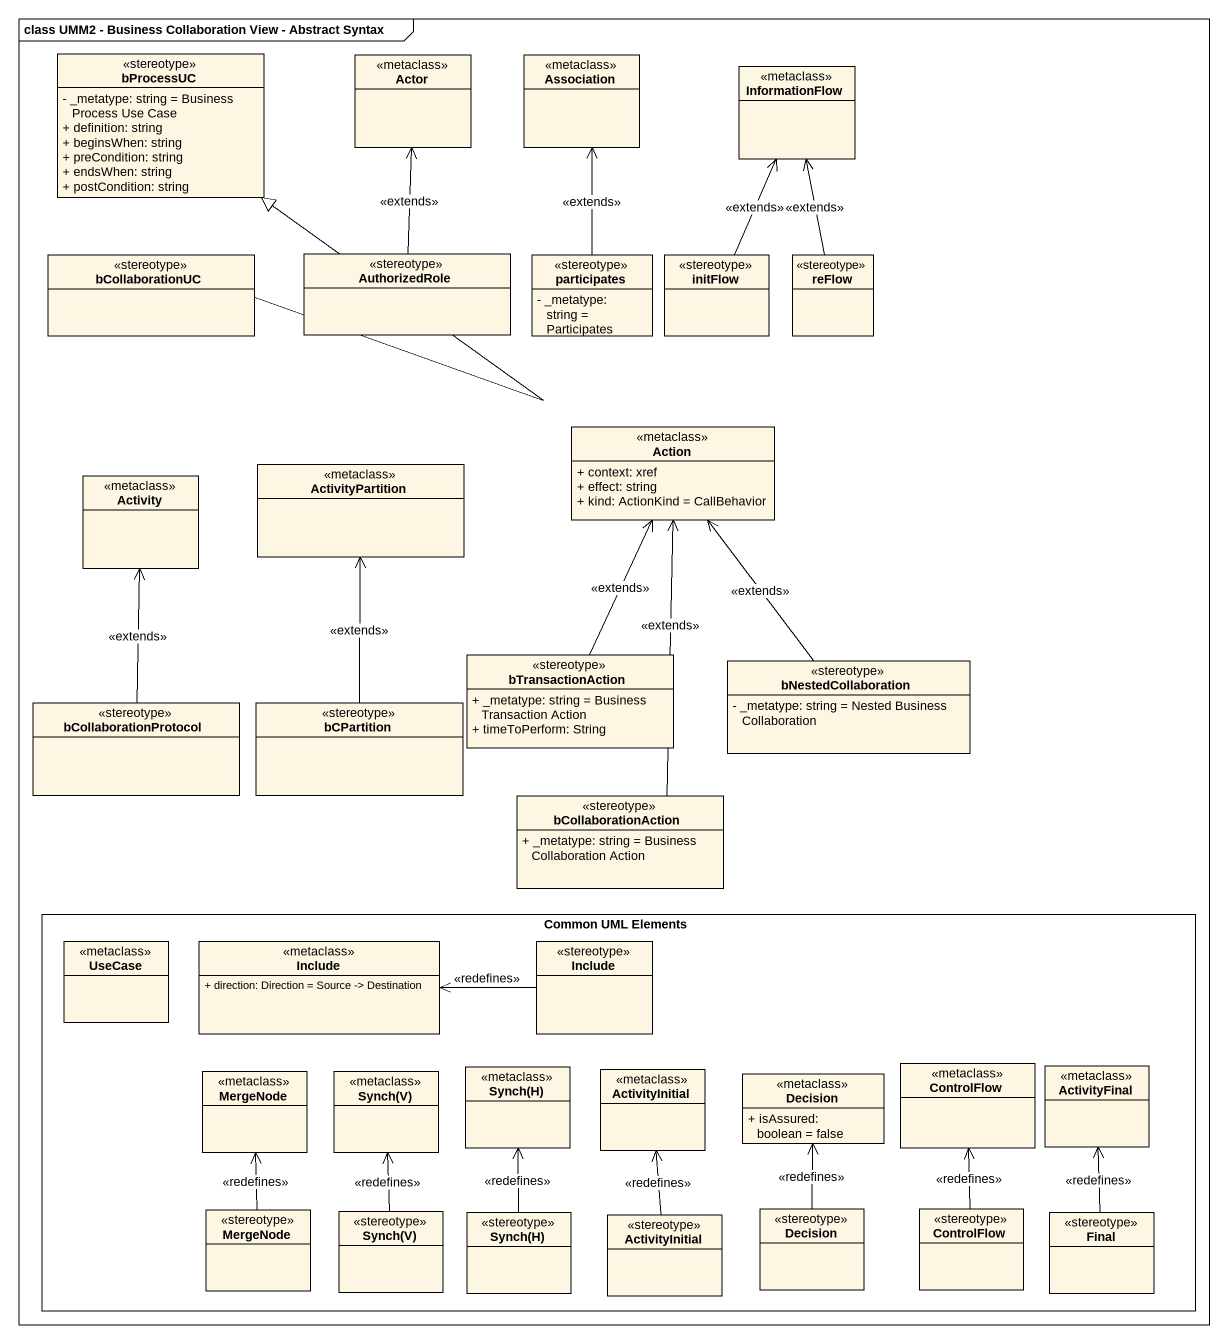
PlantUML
@startuml
mainframe class UMM2 - Business Collaboration View - Abstract Syntax
hide circle
hide empty members
skinparam classAttributeIconSize 0
class bProcessUC <<stereotype>> {
  - _metatype: string = Business Process Use Case
  + definition: string
  + beginsWhen: string
  + preCondition: string
  + endsWhen: string
  + postCondition: string
}
class "Actor" as Actor_ <<metaclass>>
class Association <<metaclass>>
class InformationFlow <<metaclass>>
class bCollaborationUC <<stereotype>>
class AuthorizedRole <<stereotype>>
class participates <<stereotype>> {
  - _metatype: string = Participates
}
class initFlow <<stereotype>>
class reFlow <<stereotype>>
class Activity <<metaclass>>
class ActivityPartition <<metaclass>>
class "Action" as Action_ <<metaclass>> {
  + context: xref
  + effect: string
  + kind: ActionKind = CallBehavior
}
class bTransactionAction <<stereotype>> {
  + _metatype: string = Business Transaction Action
  + timeToPerform: String
}
class bNestedCollaboration <<stereotype>> {
  - _metatype: string = Nested Business Collaboration
}
class bCollaborationProtocol <<stereotype>>
class bCPartition <<stereotype>>
class bCollaborationAction <<stereotype>> {
  + _metatype: string = Business Collaboration Action
}
rectangle "Common UML Elements" as Common_UML_Elements {
  class "UseCase" as UseCase_ <<metaclass>>
  class Include <<metaclass>> {
    + direction: Direction = Source -> Destination
  }
  class "Include" as Include_2 <<stereotype>>
  class MergeNode <<metaclass>>
  class "Synch(V)" as Synch_V <<metaclass>>
  class "Synch(H)" as Synch_H <<metaclass>>
  class ActivityInitial <<metaclass>>
  class Decision <<metaclass>> {
    + isAssured: boolean = false
  }
  class ControlFlow <<metaclass>>
  class ActivityFinal <<metaclass>>
  class "MergeNode" as MergeNode_2 <<stereotype>>
  class "Synch(V)" as Synch_V_2 <<stereotype>>
  class "Decision" as Decision_2 <<stereotype>>
  class "ControlFlow" as ControlFlow_2 <<stereotype>>
  class "Synch(H)" as Synch_H_2 <<stereotype>>
  class "ActivityInitial" as ActivityInitial_2 <<stereotype>>
  class Final <<stereotype>>
}
bCollaborationUC -up-|> bProcessUC
AuthorizedRole -up-> Actor_ : <<extends>>
participates -up-> Association : <<extends>>
initFlow -up-> InformationFlow : <<extends>>
reFlow -up-> InformationFlow : <<extends>>
bTransactionAction -up-> Action_ : <<extends>>
bNestedCollaboration -up-> Action_ : <<extends>>
bCollaborationProtocol -up-> Activity : <<extends>>
bCPartition -up-> ActivityPartition : <<extends>>
bCollaborationAction -up-> Action_ : <<extends>>
Include_2 -left-> Include : <<redefines>>
MergeNode_2 -up-> MergeNode : <<redefines>>
Synch_V_2 -up-> Synch_V : <<redefines>>
Decision_2 -up-> Decision : <<redefines>>
ControlFlow_2 -up-> ControlFlow : <<redefines>>
Synch_H_2 -up-> Synch_H : <<redefines>>
ActivityInitial_2 -up-> ActivityInitial : <<redefines>>
Final -up-> ActivityFinal : <<redefines>>
@enduml
